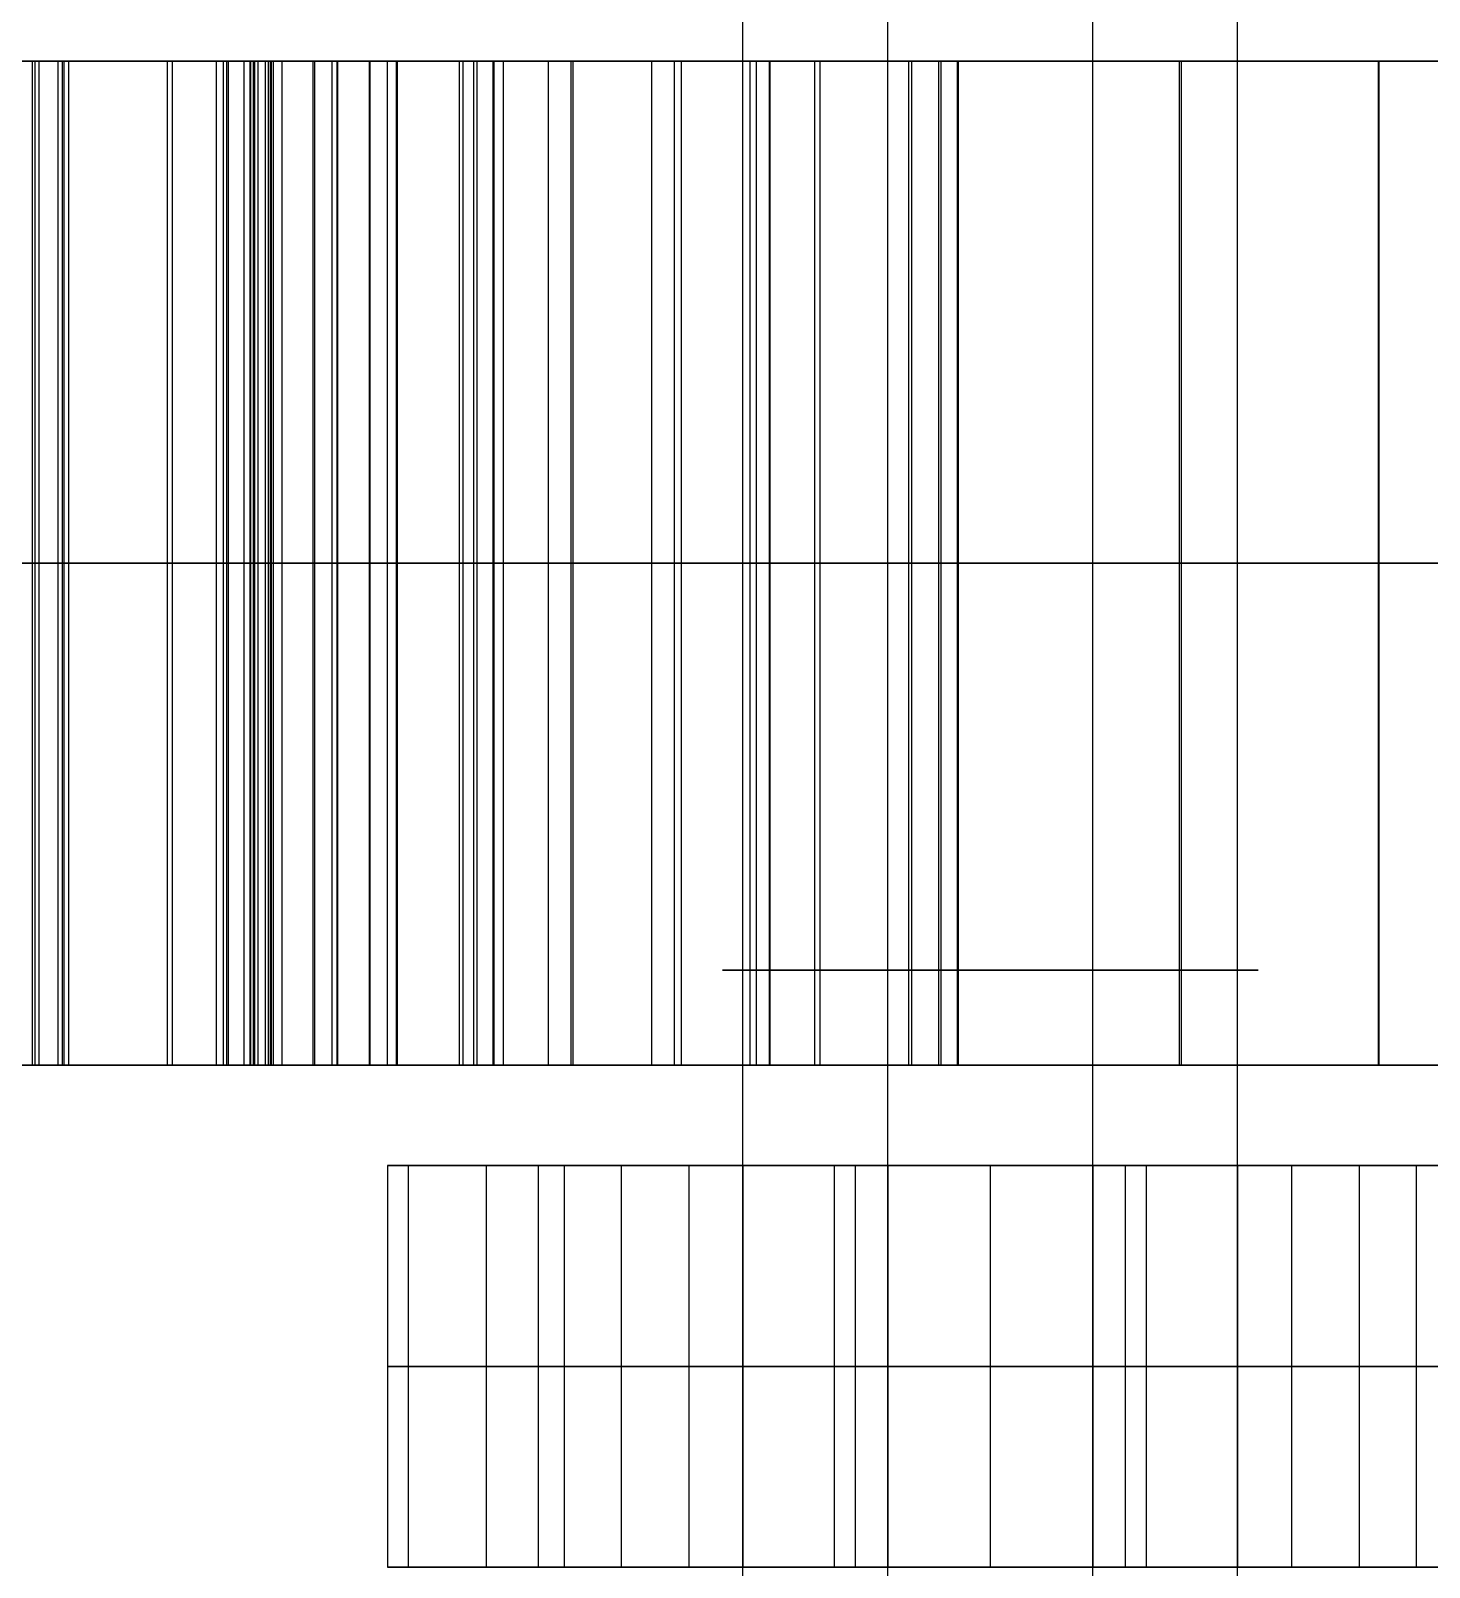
# Model space of a CAD drawing. Header units: millimetres. Extents: x -170 to 170, y -1654 to 210.
# Drawn here: x -63.49 to -42.6, y -58.03 to -35.07 of the extents above; entities that cross this region are included whole.
import ezdxf

# ---------------------------------------------------------------- set-up
doc = ezdxf.new("R2010")
doc.units = ezdxf.units.MM
doc.header["$MEASUREMENT"] = 0
doc.layers.add('V1', color=7, linetype='Continuous', true_color=0x000000)

msp = doc.modelspace()

# ---------------------------------------------------------------- linework, layer by layer
at = {"layer": 'V1'}
for p, q in [((-86.833, -35.528, 164.167), (-53.93, -35.528, 164.167)), ((-86.833, -35.528, 345.833), (-54.502, -35.528, 345.833)), ((-86.717, -35.528, 255), (-4, -35.528, 255)), ((-153, -43.028, 25), (153, -43.028, 25)), ((-153, -43.028, 25), (153, -43.028, 25)), ((-86.833, -50.528, 164.167), (-53.93, -50.528, 164.167)), ((-86.833, -50.528, 345.833), (-54.502, -50.528, 345.833)), ((-86.717, -50.528, 255), (-4, -50.528, 255)), ((-53.159, -52.028, 136.321), (-58.159, -52.028, 136.321)), ((-55.522, -52.028, 367.315), (-51.987, -52.028, 370.851)), ((-51.987, -52.028, 376.508), (-54.67, -52.028, 379.191)), ((-49.159, -52.028, 144.115), (-49.159, -52.028, 140.321)), ((-49.159, -52.028, 132.321), (-49.159, -52.028, 128.527)), ((-43.647, -52.028, 368.168), (-46.33, -52.028, 370.851)), ((-46.33, -52.028, 376.508), (-42.795, -52.028, 380.043)), ((-40.159, -52.028, 136.321), (-45.159, -52.028, 136.321)), ((-53.159, -58.028, 136.321), (-58.159, -58.028, 136.321)), ((-55.522, -58.028, 367.315), (-51.987, -58.028, 370.851)), ((-51.987, -58.028, 376.508), (-54.67, -58.028, 379.191)), ((-49.159, -58.028, 144.115), (-49.159, -58.028, 140.321)), ((-49.159, -58.028, 132.321), (-49.159, -58.028, 128.527)), ((-43.647, -58.028, 368.168), (-46.33, -58.028, 370.851)), ((-46.33, -58.028, 376.508), (-42.795, -58.028, 380.043)), ((-40.159, -58.028, 136.321), (-45.159, -58.028, 136.321))]:
    msp.add_line(p, q, dxfattribs=at)
for points in [[(-52.854, -81.215, 372.148), (-52.854, -49.107, 372.148), (-52.854, -17, 372.148)], [(-52.854, -81.215, 137.852), (-52.854, -49.107, 137.852), (-52.854, -17, 137.852)], [(-50.689, -81.215, 377.375), (-50.689, -49.107, 377.375), (-50.689, -17, 377.375)], [(-50.689, -81.215, 132.625), (-50.689, -49.107, 132.625), (-50.689, -17, 132.625)], [(-47.628, -81.215, 369.984), (-47.628, -49.107, 369.984), (-47.628, -17, 369.984)], [(-47.628, -81.215, 140.016), (-47.628, -49.107, 140.016), (-47.628, -17, 140.016)], [(-45.463, -81.215, 375.21), (-45.463, -49.107, 375.21), (-45.463, -17, 375.21)], [(-45.463, -81.215, 134.79), (-45.463, -49.107, 134.79), (-45.463, -17, 134.79)], [(-153, -35.528), (0, -35.528), (153, -35.528)], [(153, -35.528, 50), (0, -35.528, 50), (-153, -35.528, 50)], [(-63.463, -35.528, 147.742), (-63.463, -43.028, 147.742), (-63.463, -50.528, 147.742)], [(-63.428, -35.528, 362.054), (-63.428, -43.028, 362.054), (-63.428, -50.528, 362.054)], [(-63.367, -35.528, 362.098), (-63.367, -43.028, 362.098), (-63.367, -50.528, 362.098)], [(-63.083, -35.528, 330.21), (-63.083, -43.028, 330.21), (-63.083, -50.528, 330.21)], [(-63.015, -35.528, 330.179), (-63.015, -43.028, 330.179), (-63.015, -50.528, 330.179)], [(-62.992, -35.528, 179.627), (-62.992, -43.028, 179.627), (-62.992, -50.528, 179.627)], [(-62.924, -35.528, 179.657), (-62.924, -43.028, 179.657), (-62.924, -50.528, 179.657)], [(-61.447, -35.528, 333.56), (-61.447, -43.028, 333.56), (-61.447, -50.528, 333.56)], [(-61.376, -35.528, 176.267), (-61.376, -43.028, 176.267), (-61.376, -50.528, 176.267)], [(-60.717, -35.528, 146.188), (-60.717, -43.028, 146.188), (-60.717, -50.528, 146.188)], [(-60.612, -35.528, 363.635), (-60.612, -43.028, 363.635), (-60.612, -50.528, 363.635)], [(-60.564, -35.528, 317.063), (-60.564, -43.028, 317.063), (-60.564, -50.528, 317.063)], [(-60.538, -35.528, 192.912), (-60.538, -43.028, 192.912), (-60.538, -50.528, 192.912)], [(-60.306, -35.528, 328.562), (-60.306, -43.028, 328.562), (-60.306, -50.528, 328.562)], [(-60.214, -35.528, 337.078), (-60.214, -43.028, 337.078), (-60.214, -50.528, 337.078)], [(-60.205, -35.528, 181.259), (-60.205, -43.028, 181.259), (-60.205, -50.528, 181.259)], [(-60.164, -35.528, 172.742), (-60.164, -43.028, 172.742), (-60.164, -50.528, 172.742)], [(-60.145, -35.528, 337.052), (-60.145, -43.028, 337.052), (-60.145, -50.528, 337.052)], [(-60.094, -35.528, 172.769), (-60.094, -43.028, 172.769), (-60.094, -50.528, 172.769)], [(-59.985, -35.528, 156.259), (-59.985, -43.028, 156.259), (-59.985, -50.528, 156.259)], [(-59.939, -35.528, 353.56), (-59.939, -43.028, 353.56), (-59.939, -50.528, 353.56)], [(-59.911, -35.528, 156.246), (-59.911, -43.028, 156.246), (-59.911, -50.528, 156.246)], [(-59.897, -35.528, 318.51), (-59.897, -43.028, 318.51), (-59.897, -50.528, 318.51)], [(-59.865, -35.528, 353.572), (-59.865, -43.028, 353.572), (-59.865, -50.528, 353.572)], [(-59.737, -35.528, 191.308), (-59.737, -43.028, 191.308), (-59.737, -50.528, 191.308)], [(-59.272, -35.528, 159.918), (-59.272, -43.028, 159.918), (-59.272, -50.528, 159.918)], [(-59.248, -35.528, 349.897), (-59.248, -43.028, 349.897), (-59.248, -50.528, 349.897)], [(-58.992, -35.528, 163.635), (-58.992, -43.028, 163.635), (-58.992, -50.528, 163.635)], [(-58.989, -35.528, 346.179), (-58.989, -43.028, 346.179), (-58.989, -50.528, 346.179)], [(-58.918, -35.528, 163.627), (-58.918, -43.028, 163.627), (-58.918, -50.528, 163.627)], [(-58.915, -35.528, 346.186), (-58.915, -43.028, 346.186), (-58.915, -50.528, 346.186)], [(-58.907, -35.528, 331.144), (-58.907, -43.028, 331.144), (-58.907, -50.528, 331.144)], [(-58.907, -35.528, 178.856), (-58.907, -43.028, 178.856), (-58.907, -50.528, 178.856)], [(-58.433, -35.528, 329.144), (-58.433, -43.028, 329.144), (-58.433, -50.528, 329.144)], [(-58.422, -35.528, 180.867), (-58.422, -43.028, 180.867), (-58.422, -50.528, 180.867)], [(-58.162, -35.528, 320.611), (-58.162, -43.028, 320.611), (-58.162, -50.528, 320.611)], [(-58.03, -35.528, 190.561), (-58.03, -43.028, 190.561), (-58.03, -50.528, 190.561)], [(-58.02, -35.528, 319.447), (-58.02, -43.028, 319.447), (-58.02, -50.528, 319.447)], [(-58.014, -35.528, 189.197), (-58.014, -43.028, 189.197), (-58.014, -50.528, 189.197)], [(-57.09, -35.528, 336.262), (-57.09, -43.028, 336.262), (-57.09, -50.528, 336.262)], [(-57.034, -35.528, 173.54), (-57.034, -43.028, 173.54), (-57.034, -50.528, 173.54)], [(-56.876, -35.528, 155.385), (-56.876, -43.028, 155.385), (-56.876, -50.528, 155.385)], [(-56.825, -35.528, 354.416), (-56.825, -43.028, 354.416), (-56.825, -50.528, 354.416)], [(-56.586, -35.528, 332.884), (-56.586, -43.028, 332.884), (-56.586, -50.528, 332.884)], [(-56.586, -35.528, 177.116), (-56.586, -43.028, 177.116), (-56.586, -50.528, 177.116)], [(-56.569, -35.528, 322.821), (-56.569, -43.028, 322.821), (-56.569, -50.528, 322.821)], [(-56.434, -35.528, 186.977), (-56.434, -43.028, 186.977), (-56.434, -50.528, 186.977)], [(-55.762, -35.528, 163.655), (-55.762, -43.028, 163.655), (-55.762, -50.528, 163.655)], [(-55.76, -35.528, 346.139), (-55.76, -43.028, 346.139), (-55.76, -50.528, 346.139)], [(-55.42, -35.528, 321.696), (-55.42, -43.028, 321.696), (-55.42, -50.528, 321.696)], [(-55.392, -35.528, 188.281), (-55.392, -43.028, 188.281), (-55.392, -50.528, 188.281)], [(-54.214, -35.528, 334.554), (-54.214, -43.028, 334.554), (-54.214, -50.528, 334.554)], [(-54.214, -35.528, 175.446), (-54.214, -43.028, 175.446), (-54.214, -50.528, 175.446)], [(-53.88, -35.528, 145.782), (-53.88, -43.028, 145.782), (-53.88, -50.528, 145.782)], [(-53.772, -35.528, 364.001), (-53.772, -43.028, 364.001), (-53.772, -50.528, 364.001)], [(-52.747, -35.528, 148.26), (-52.747, -43.028, 148.26), (-52.747, -50.528, 148.26)], [(-52.654, -35.528, 361.516), (-52.654, -43.028, 361.516), (-52.654, -50.528, 361.516)], [(-52.458, -35.528, 176.515), (-52.458, -43.028, 176.515), (-52.458, -50.528, 176.515)], [(-52.451, -35.528, 333.471), (-52.451, -43.028, 333.471), (-52.451, -50.528, 333.471)], [(-51.781, -35.528, 150.807), (-51.781, -43.028, 150.807), (-51.781, -50.528, 150.807)], [(-51.703, -35.528, 358.963), (-51.703, -43.028, 358.963), (-51.703, -50.528, 358.963)], [(-50.38, -35.528, 337.639), (-50.38, -43.028, 337.639), (-50.38, -50.528, 337.639)], [(-50.333, -35.528, 172.124), (-50.333, -43.028, 172.124), (-50.333, -50.528, 172.124)], [(-49.928, -35.528, 340.326), (-49.928, -43.028, 340.326), (-49.928, -50.528, 340.326)], [(-49.896, -35.528, 169.434), (-49.896, -43.028, 169.434), (-49.896, -50.528, 169.434)], [(-49.654, -35.528, 343.037), (-49.654, -43.028, 343.037), (-49.654, -50.528, 343.037)], [(-49.638, -35.528, 166.722), (-49.638, -43.028, 166.722), (-49.638, -50.528, 166.722)], [(-46.337, -35.528, 328.299), (-46.337, -43.028, 328.299), (-46.337, -50.528, 328.299)], [(-46.306, -35.528, 181.682), (-46.306, -43.028, 181.682), (-46.306, -50.528, 181.682)], [(-43.364, -35.528, 179.905), (-43.364, -43.028, 179.905), (-43.364, -50.528, 179.905)], [(-43.353, -35.528, 330.102), (-43.353, -43.028, 330.102), (-43.353, -50.528, 330.102)], [(-153, -43.028), (0, -43.028), (153, -43.028)], [(153, -43.028, 50), (0, -43.028, 50), (-153, -43.028, 50)], [(-153, -43.028), (0, -43.028), (153, -43.028)], [(153, -43.028, 50), (0, -43.028, 50), (-153, -43.028, 50)], [(-153, -50.528), (0, -50.528), (153, -50.528)], [(153, -50.528, 50), (0, -50.528, 50), (-153, -50.528, 50)], [(-58.159, -52.028, 136.321), (-55.909, -52.028, 140.218), (-53.659, -52.028, 144.115)], [(-58.159, -52.028, 136.321), (-58.159, -55.028, 136.321), (-58.159, -58.028, 136.321)], [(-53.659, -52.028, 128.527), (-55.909, -52.028, 132.424), (-58.159, -52.028, 136.321)], [(-55.522, -52.028, 367.315), (-56.687, -52.028, 371.662), (-57.852, -52.028, 376.009)], [(-57.852, -52.028, 376.009), (-57.852, -55.028, 376.009), (-57.852, -58.028, 376.009)], [(-57.852, -52.028, 376.009), (-54.67, -52.028, 379.191), (-51.488, -52.028, 382.373)], [(-56.687, -52.028, 371.662), (-56.687, -55.028, 371.662), (-56.687, -58.028, 371.662)], [(-55.909, -52.028, 140.218), (-55.909, -55.028, 140.218), (-55.909, -58.028, 140.218)], [(-55.909, -52.028, 132.424), (-55.909, -55.028, 132.424), (-55.909, -58.028, 132.424)], [(-46.829, -52.028, 364.986), (-51.176, -52.028, 366.151), (-55.522, -52.028, 367.315)], [(-55.522, -52.028, 367.315), (-55.522, -55.028, 367.315), (-55.522, -58.028, 367.315)], [(-54.67, -52.028, 379.191), (-54.67, -55.028, 379.191), (-54.67, -58.028, 379.191)], [(-53.659, -52.028, 144.115), (-53.659, -55.028, 144.115), (-53.659, -58.028, 144.115)], [(-53.659, -52.028, 144.115), (-49.159, -52.028, 144.115), (-44.659, -52.028, 144.115)], [(-44.659, -52.028, 128.527), (-49.159, -52.028, 128.527), (-53.659, -52.028, 128.527)], [(-53.659, -52.028, 128.527), (-53.659, -55.028, 128.527), (-53.659, -58.028, 128.527)], [(-52.854, -52.028, 372.148), (-52.854, -55.028, 372.148), (-52.854, -58.028, 372.148)], [(-52.854, -52.028, 137.852), (-52.854, -55.028, 137.852), (-52.854, -58.028, 137.852)], [(-51.488, -52.028, 382.373), (-51.488, -55.028, 382.373), (-51.488, -58.028, 382.373)], [(-51.488, -52.028, 382.373), (-47.141, -52.028, 381.208), (-42.795, -52.028, 380.043)], [(-51.176, -52.028, 366.151), (-51.176, -55.028, 366.151), (-51.176, -58.028, 366.151)], [(-50.689, -52.028, 377.375), (-50.689, -55.028, 377.375), (-50.689, -58.028, 377.375)], [(-50.689, -52.028, 132.625), (-50.689, -55.028, 132.625), (-50.689, -58.028, 132.625)], [(-49.159, -52.028, 144.115), (-49.159, -55.028, 144.115), (-49.159, -58.028, 144.115)], [(-49.159, -52.028, 128.527), (-49.159, -55.028, 128.527), (-49.159, -58.028, 128.527)], [(-47.628, -52.028, 369.984), (-47.628, -55.028, 369.984), (-47.628, -58.028, 369.984)], [(-47.628, -52.028, 140.016), (-47.628, -55.028, 140.016), (-47.628, -58.028, 140.016)], [(-47.141, -52.028, 381.208), (-47.141, -55.028, 381.208), (-47.141, -58.028, 381.208)], [(-40.465, -52.028, 371.35), (-43.647, -52.028, 368.168), (-46.829, -52.028, 364.986)], [(-46.829, -52.028, 364.986), (-46.829, -55.028, 364.986), (-46.829, -58.028, 364.986)], [(-45.463, -52.028, 375.21), (-45.463, -55.028, 375.21), (-45.463, -58.028, 375.21)], [(-45.463, -52.028, 134.79), (-45.463, -55.028, 134.79), (-45.463, -58.028, 134.79)], [(-44.659, -52.028, 144.115), (-44.659, -55.028, 144.115), (-44.659, -58.028, 144.115)], [(-44.659, -52.028, 144.115), (-42.409, -52.028, 140.218), (-40.159, -52.028, 136.321)], [(-40.159, -52.028, 136.321), (-42.409, -52.028, 132.424), (-44.659, -52.028, 128.527)], [(-44.659, -52.028, 128.527), (-44.659, -55.028, 128.527), (-44.659, -58.028, 128.527)], [(-43.647, -52.028, 368.168), (-43.647, -55.028, 368.168), (-43.647, -58.028, 368.168)], [(-42.795, -52.028, 380.043), (-41.63, -52.028, 375.697), (-40.465, -52.028, 371.35)], [(-42.795, -52.028, 380.043), (-42.795, -55.028, 380.043), (-42.795, -58.028, 380.043)], [(-58.159, -55.028, 136.321), (-55.909, -55.028, 140.218), (-53.659, -55.028, 144.115)], [(-53.659, -55.028, 128.527), (-55.909, -55.028, 132.424), (-58.159, -55.028, 136.321)], [(-55.522, -55.028, 367.315), (-56.687, -55.028, 371.662), (-57.852, -55.028, 376.009)], [(-57.852, -55.028, 376.009), (-54.67, -55.028, 379.191), (-51.488, -55.028, 382.373)], [(-46.829, -55.028, 364.986), (-51.176, -55.028, 366.151), (-55.522, -55.028, 367.315)], [(-53.659, -55.028, 144.115), (-49.159, -55.028, 144.115), (-44.659, -55.028, 144.115)], [(-44.659, -55.028, 128.527), (-49.159, -55.028, 128.527), (-53.659, -55.028, 128.527)], [(-51.488, -55.028, 382.373), (-47.141, -55.028, 381.208), (-42.795, -55.028, 380.043)], [(-40.465, -55.028, 371.35), (-43.647, -55.028, 368.168), (-46.829, -55.028, 364.986)], [(-44.659, -55.028, 144.115), (-42.409, -55.028, 140.218), (-40.159, -55.028, 136.321)], [(-40.159, -55.028, 136.321), (-42.409, -55.028, 132.424), (-44.659, -55.028, 128.527)], [(-42.795, -55.028, 380.043), (-41.63, -55.028, 375.697), (-40.465, -55.028, 371.35)], [(-58.159, -58.028, 136.321), (-55.909, -58.028, 140.218), (-53.659, -58.028, 144.115)], [(-53.659, -58.028, 128.527), (-55.909, -58.028, 132.424), (-58.159, -58.028, 136.321)], [(-55.522, -58.028, 367.315), (-56.687, -58.028, 371.662), (-57.852, -58.028, 376.009)], [(-57.852, -58.028, 376.009), (-54.67, -58.028, 379.191), (-51.488, -58.028, 382.373)], [(-46.829, -58.028, 364.986), (-51.176, -58.028, 366.151), (-55.522, -58.028, 367.315)], [(-53.659, -58.028, 144.115), (-49.159, -58.028, 144.115), (-44.659, -58.028, 144.115)], [(-44.659, -58.028, 128.527), (-49.159, -58.028, 128.527), (-53.659, -58.028, 128.527)], [(-51.488, -58.028, 382.373), (-47.141, -58.028, 381.208), (-42.795, -58.028, 380.043)], [(-40.465, -58.028, 371.35), (-43.647, -58.028, 368.168), (-46.829, -58.028, 364.986)], [(-44.659, -58.028, 144.115), (-42.409, -58.028, 140.218), (-40.159, -58.028, 136.321)], [(-40.159, -58.028, 136.321), (-42.409, -58.028, 132.424), (-44.659, -58.028, 128.527)], [(-42.795, -58.028, 380.043), (-41.63, -58.028, 375.697), (-40.465, -58.028, 371.35)]]:
    msp.add_open_spline(points, degree=2, dxfattribs=at)
for points, knots in [([(-60.564, -35.528, 317.063), (-62.295, -35.528, 318.539), (-64.108, -35.528, 319.565), (-67.62, -35.528, 320.851), (-68.327, -35.528, 321.11), (-68.978, -35.528, 321.34), (-69.569, -35.528, 321.544)], [265.86217, 265.86217, 265.86217, 265.86217, 266.778827, 266.778827, 266.778827, 266.963254, 266.963254, 266.963254, 266.963254]), ([(-69.569, -35.528, 188.456), (-68.98, -35.528, 188.656), (-68.332, -35.528, 188.883), (-67.63, -35.528, 189.137), (-64.099, -35.528, 190.413), (-62.281, -35.528, 191.435), (-60.538, -35.528, 192.912)], [316.0137, 316.0137, 316.0137, 316.0137, 316.196854, 316.196854, 316.196854, 317.116922, 317.116922, 317.116922, 317.116922]), ([(-68.694, -35.528, 322.942), (-68.678, -35.528, 322.922), (-68.663, -35.528, 322.903), (-68.647, -35.528, 322.884), (-67.99, -35.528, 322.083), (-67.238, -35.528, 321.322), (-66.396, -35.528, 320.672), (-64.657, -35.528, 319.329), (-61.784, -35.528, 318.834), (-59.897, -35.528, 318.51)], [56.99333, 56.99333, 56.99333, 56.99333, 57.012319, 57.012319, 57.012319, 57.801979, 57.801979, 57.801979, 58.569083, 58.569083, 58.569083, 58.569083]), ([(-59.737, -35.528, 191.308), (-61.626, -35.528, 190.995), (-64.502, -35.528, 190.517), (-66.249, -35.528, 189.184), (-67.094, -35.528, 188.539), (-67.851, -35.528, 187.783), (-68.513, -35.528, 186.986), (-68.529, -35.528, 186.967), (-68.545, -35.528, 186.947), (-68.56, -35.528, 186.928)], [52.863038, 52.863038, 52.863038, 52.863038, 53.630123, 53.630123, 53.630123, 54.419791, 54.419791, 54.419791, 54.43884, 54.43884, 54.43884, 54.43884]), ([(-63.524, -35.528, 147.785), (-63.504, -35.528, 147.771), (-63.483, -35.528, 147.756), (-63.463, -35.528, 147.742), (-62.621, -35.528, 147.138), (-61.698, -35.528, 146.598), (-60.717, -35.528, 146.188), (-58.689, -35.528, 145.341), (-55.786, -35.528, 145.606), (-53.88, -35.528, 145.782)], [35.554966, 35.554966, 35.554966, 35.554966, 35.573955, 35.573955, 35.573955, 36.363615, 36.363615, 36.363615, 37.130719, 37.130719, 37.130719, 37.130719]), ([(-53.772, -35.528, 364.001), (-55.678, -35.528, 364.188), (-58.579, -35.528, 364.47), (-60.612, -35.528, 363.635), (-61.595, -35.528, 363.231), (-62.522, -35.528, 362.696), (-63.367, -35.528, 362.098), (-63.388, -35.528, 362.083), (-63.408, -35.528, 362.069), (-63.428, -35.528, 362.054)], [74.301403, 74.301403, 74.301403, 74.301403, 75.068488, 75.068488, 75.068488, 75.858155, 75.858155, 75.858155, 75.877204, 75.877204, 75.877204, 75.877204]), ([(-56.569, -35.528, 322.821), (-57.36, -35.528, 324.565), (-58.566, -35.528, 327.219), (-60.306, -35.528, 328.562), (-61.147, -35.528, 329.211), (-62.073, -35.528, 329.746), (-63.015, -35.528, 330.179), (-63.037, -35.528, 330.19), (-63.06, -35.528, 330.2), (-63.083, -35.528, 330.21)], [60.00916, 60.00916, 60.00916, 60.00916, 60.776245, 60.776245, 60.776245, 61.565912, 61.565912, 61.565912, 61.584961, 61.584961, 61.584961, 61.584961]), ([(-62.992, -35.528, 179.627), (-62.969, -35.528, 179.637), (-62.946, -35.528, 179.647), (-62.924, -35.528, 179.657), (-61.98, -35.528, 180.085), (-61.05, -35.528, 180.614), (-60.205, -35.528, 181.259), (-58.458, -35.528, 182.592), (-57.236, -35.528, 185.238), (-56.434, -35.528, 186.977)], [49.847209, 49.847209, 49.847209, 49.847209, 49.866198, 49.866198, 49.866198, 50.655858, 50.655858, 50.655858, 51.422962, 51.422962, 51.422962, 51.422962]), ([(-60.214, -35.528, 337.078), (-60.191, -35.528, 337.069), (-60.168, -35.528, 337.06), (-60.145, -35.528, 337.052), (-59.175, -35.528, 336.686), (-58.144, -35.528, 336.404), (-57.09, -35.528, 336.262), (-54.912, -35.528, 335.968), (-52.176, -35.528, 336.976), (-50.38, -35.528, 337.639)], [64.139452, 64.139452, 64.139452, 64.139452, 64.158441, 64.158441, 64.158441, 64.948101, 64.948101, 64.948101, 65.715205, 65.715205, 65.715205, 65.715205]), ([(-50.333, -35.528, 172.124), (-52.125, -35.528, 172.797), (-54.854, -35.528, 173.821), (-57.034, -35.528, 173.54), (-58.089, -35.528, 173.405), (-59.122, -35.528, 173.128), (-60.094, -35.528, 172.769), (-60.117, -35.528, 172.76), (-60.14, -35.528, 172.751), (-60.164, -35.528, 172.742)], [45.716917, 45.716917, 45.716917, 45.716917, 46.484002, 46.484002, 46.484002, 47.273669, 47.273669, 47.273669, 47.292718, 47.292718, 47.292718, 47.292718]), ([(-51.781, -35.528, 150.807), (-52.996, -35.528, 152.287), (-54.848, -35.528, 154.538), (-56.876, -35.528, 155.385), (-57.857, -35.528, 155.795), (-58.89, -35.528, 156.072), (-59.911, -35.528, 156.246), (-59.936, -35.528, 156.25), (-59.96, -35.528, 156.255), (-59.985, -35.528, 156.259)], [38.570795, 38.570795, 38.570795, 38.570795, 39.33788, 39.33788, 39.33788, 40.127548, 40.127548, 40.127548, 40.146597, 40.146597, 40.146597, 40.146597]), ([(-59.939, -35.528, 353.56), (-59.914, -35.528, 353.564), (-59.89, -35.528, 353.568), (-59.865, -35.528, 353.572), (-58.843, -35.528, 353.741), (-57.808, -35.528, 354.012), (-56.825, -35.528, 354.416), (-54.792, -35.528, 355.251), (-52.927, -35.528, 357.491), (-51.703, -35.528, 358.963)], [71.285573, 71.285573, 71.285573, 71.285573, 71.304563, 71.304563, 71.304563, 72.094222, 72.094222, 72.094222, 72.861326, 72.861326, 72.861326, 72.861326]), ([(-58.992, -35.528, 163.635), (-58.967, -35.528, 163.632), (-58.942, -35.528, 163.63), (-58.918, -35.528, 163.627), (-57.886, -35.528, 163.525), (-56.817, -35.528, 163.519), (-55.762, -35.528, 163.655), (-53.583, -35.528, 163.935), (-51.201, -35.528, 165.616), (-49.638, -35.528, 166.722)], [42.701087, 42.701087, 42.701087, 42.701087, 42.720076, 42.720076, 42.720076, 43.509736, 43.509736, 43.509736, 44.27684, 44.27684, 44.27684, 44.27684]), ([(-49.654, -35.528, 343.037), (-51.21, -35.528, 344.151), (-53.582, -35.528, 345.846), (-55.76, -35.528, 346.139), (-56.813, -35.528, 346.281), (-57.883, -35.528, 346.281), (-58.915, -35.528, 346.186), (-58.94, -35.528, 346.183), (-58.964, -35.528, 346.181), (-58.989, -35.528, 346.179)], [67.155281, 67.155281, 67.155281, 67.155281, 67.922366, 67.922366, 67.922366, 68.712034, 68.712034, 68.712034, 68.731083, 68.731083, 68.731083, 68.731083]), ([(-58.907, -35.528, 331.144), (-58.77, -35.528, 330.537), (-58.612, -35.528, 329.869), (-58.433, -35.528, 329.144), (-57.533, -35.528, 325.499), (-56.707, -35.528, 323.584), (-55.42, -35.528, 321.696)], [262.226949, 262.226949, 262.226949, 262.226949, 262.410103, 262.410103, 262.410103, 263.330171, 263.330171, 263.330171, 263.330171]), ([(-55.392, -35.528, 188.281), (-56.679, -35.528, 186.405), (-57.51, -35.528, 184.494), (-58.422, -35.528, 180.867), (-58.605, -35.528, 180.137), (-58.767, -35.528, 179.466), (-58.907, -35.528, 178.856)], [319.648921, 319.648921, 319.648921, 319.648921, 320.565578, 320.565578, 320.565578, 320.750005, 320.750005, 320.750005, 320.750005]), ([(-46.337, -35.528, 328.299), (-47.723, -35.528, 330.102), (-49.284, -35.528, 331.483), (-52.451, -35.528, 333.471), (-53.089, -35.528, 333.871), (-53.677, -35.528, 334.232), (-54.214, -35.528, 334.554)], [259.138826, 259.138826, 259.138826, 259.138826, 260.055483, 260.055483, 260.055483, 260.23991, 260.23991, 260.23991, 260.23991]), ([(-54.214, -35.528, 175.446), (-53.679, -35.528, 175.764), (-53.093, -35.528, 176.121), (-52.458, -35.528, 176.515), (-49.27, -35.528, 178.498), (-47.704, -35.528, 179.875), (-46.306, -35.528, 181.682)], [322.737044, 322.737044, 322.737044, 322.737044, 322.920198, 322.920198, 322.920198, 323.840266, 323.840266, 323.840266, 323.840266]), ([(-60.564, -43.028, 317.063), (-62.295, -43.028, 318.539), (-64.108, -43.028, 319.565), (-67.62, -43.028, 320.851), (-68.327, -43.028, 321.11), (-68.978, -43.028, 321.34), (-69.569, -43.028, 321.544)], [265.86217, 265.86217, 265.86217, 265.86217, 266.778827, 266.778827, 266.778827, 266.963254, 266.963254, 266.963254, 266.963254]), ([(-69.569, -43.028, 188.456), (-68.98, -43.028, 188.656), (-68.332, -43.028, 188.883), (-67.63, -43.028, 189.137), (-64.099, -43.028, 190.413), (-62.281, -43.028, 191.435), (-60.538, -43.028, 192.912)], [316.0137, 316.0137, 316.0137, 316.0137, 316.196854, 316.196854, 316.196854, 317.116922, 317.116922, 317.116922, 317.116922]), ([(-68.694, -43.028, 322.942), (-68.678, -43.028, 322.922), (-68.663, -43.028, 322.903), (-68.647, -43.028, 322.884), (-67.99, -43.028, 322.083), (-67.238, -43.028, 321.322), (-66.396, -43.028, 320.672), (-64.657, -43.028, 319.329), (-61.784, -43.028, 318.834), (-59.897, -43.028, 318.51)], [56.99333, 56.99333, 56.99333, 56.99333, 57.012319, 57.012319, 57.012319, 57.801979, 57.801979, 57.801979, 58.569083, 58.569083, 58.569083, 58.569083]), ([(-59.737, -43.028, 191.308), (-61.626, -43.028, 190.995), (-64.502, -43.028, 190.517), (-66.249, -43.028, 189.184), (-67.094, -43.028, 188.539), (-67.851, -43.028, 187.783), (-68.513, -43.028, 186.986), (-68.529, -43.028, 186.967), (-68.545, -43.028, 186.947), (-68.56, -43.028, 186.928)], [52.863038, 52.863038, 52.863038, 52.863038, 53.630123, 53.630123, 53.630123, 54.419791, 54.419791, 54.419791, 54.43884, 54.43884, 54.43884, 54.43884]), ([(-63.524, -43.028, 147.785), (-63.504, -43.028, 147.771), (-63.483, -43.028, 147.756), (-63.463, -43.028, 147.742), (-62.621, -43.028, 147.138), (-61.698, -43.028, 146.598), (-60.717, -43.028, 146.188), (-58.689, -43.028, 145.341), (-55.786, -43.028, 145.606), (-53.88, -43.028, 145.782)], [35.554966, 35.554966, 35.554966, 35.554966, 35.573955, 35.573955, 35.573955, 36.363615, 36.363615, 36.363615, 37.130719, 37.130719, 37.130719, 37.130719]), ([(-53.772, -43.028, 364.001), (-55.678, -43.028, 364.188), (-58.579, -43.028, 364.47), (-60.612, -43.028, 363.635), (-61.595, -43.028, 363.231), (-62.522, -43.028, 362.696), (-63.367, -43.028, 362.098), (-63.388, -43.028, 362.083), (-63.408, -43.028, 362.069), (-63.428, -43.028, 362.054)], [74.301403, 74.301403, 74.301403, 74.301403, 75.068488, 75.068488, 75.068488, 75.858155, 75.858155, 75.858155, 75.877204, 75.877204, 75.877204, 75.877204]), ([(-56.569, -43.028, 322.821), (-57.36, -43.028, 324.565), (-58.566, -43.028, 327.219), (-60.306, -43.028, 328.562), (-61.147, -43.028, 329.211), (-62.073, -43.028, 329.746), (-63.015, -43.028, 330.179), (-63.037, -43.028, 330.19), (-63.06, -43.028, 330.2), (-63.083, -43.028, 330.21)], [60.00916, 60.00916, 60.00916, 60.00916, 60.776245, 60.776245, 60.776245, 61.565912, 61.565912, 61.565912, 61.584961, 61.584961, 61.584961, 61.584961]), ([(-62.992, -43.028, 179.627), (-62.969, -43.028, 179.637), (-62.946, -43.028, 179.647), (-62.924, -43.028, 179.657), (-61.98, -43.028, 180.085), (-61.05, -43.028, 180.614), (-60.205, -43.028, 181.259), (-58.458, -43.028, 182.592), (-57.236, -43.028, 185.238), (-56.434, -43.028, 186.977)], [49.847209, 49.847209, 49.847209, 49.847209, 49.866198, 49.866198, 49.866198, 50.655858, 50.655858, 50.655858, 51.422962, 51.422962, 51.422962, 51.422962]), ([(-60.214, -43.028, 337.078), (-60.191, -43.028, 337.069), (-60.168, -43.028, 337.06), (-60.145, -43.028, 337.052), (-59.175, -43.028, 336.686), (-58.144, -43.028, 336.404), (-57.09, -43.028, 336.262), (-54.912, -43.028, 335.968), (-52.176, -43.028, 336.976), (-50.38, -43.028, 337.639)], [64.139452, 64.139452, 64.139452, 64.139452, 64.158441, 64.158441, 64.158441, 64.948101, 64.948101, 64.948101, 65.715205, 65.715205, 65.715205, 65.715205]), ([(-50.333, -43.028, 172.124), (-52.125, -43.028, 172.797), (-54.854, -43.028, 173.821), (-57.034, -43.028, 173.54), (-58.089, -43.028, 173.405), (-59.122, -43.028, 173.128), (-60.094, -43.028, 172.769), (-60.117, -43.028, 172.76), (-60.14, -43.028, 172.751), (-60.164, -43.028, 172.742)], [45.716917, 45.716917, 45.716917, 45.716917, 46.484002, 46.484002, 46.484002, 47.273669, 47.273669, 47.273669, 47.292718, 47.292718, 47.292718, 47.292718]), ([(-51.781, -43.028, 150.807), (-52.996, -43.028, 152.287), (-54.848, -43.028, 154.538), (-56.876, -43.028, 155.385), (-57.857, -43.028, 155.795), (-58.89, -43.028, 156.072), (-59.911, -43.028, 156.246), (-59.936, -43.028, 156.25), (-59.96, -43.028, 156.255), (-59.985, -43.028, 156.259)], [38.570795, 38.570795, 38.570795, 38.570795, 39.33788, 39.33788, 39.33788, 40.127548, 40.127548, 40.127548, 40.146597, 40.146597, 40.146597, 40.146597]), ([(-59.939, -43.028, 353.56), (-59.914, -43.028, 353.564), (-59.89, -43.028, 353.568), (-59.865, -43.028, 353.572), (-58.843, -43.028, 353.741), (-57.808, -43.028, 354.012), (-56.825, -43.028, 354.416), (-54.792, -43.028, 355.251), (-52.927, -43.028, 357.491), (-51.703, -43.028, 358.963)], [71.285573, 71.285573, 71.285573, 71.285573, 71.304563, 71.304563, 71.304563, 72.094222, 72.094222, 72.094222, 72.861326, 72.861326, 72.861326, 72.861326]), ([(-58.992, -43.028, 163.635), (-58.967, -43.028, 163.632), (-58.942, -43.028, 163.63), (-58.918, -43.028, 163.627), (-57.886, -43.028, 163.525), (-56.817, -43.028, 163.519), (-55.762, -43.028, 163.655), (-53.583, -43.028, 163.935), (-51.201, -43.028, 165.616), (-49.638, -43.028, 166.722)], [42.701087, 42.701087, 42.701087, 42.701087, 42.720076, 42.720076, 42.720076, 43.509736, 43.509736, 43.509736, 44.27684, 44.27684, 44.27684, 44.27684]), ([(-49.654, -43.028, 343.037), (-51.21, -43.028, 344.151), (-53.582, -43.028, 345.846), (-55.76, -43.028, 346.139), (-56.813, -43.028, 346.281), (-57.883, -43.028, 346.281), (-58.915, -43.028, 346.186), (-58.94, -43.028, 346.183), (-58.964, -43.028, 346.181), (-58.989, -43.028, 346.179)], [67.155281, 67.155281, 67.155281, 67.155281, 67.922366, 67.922366, 67.922366, 68.712034, 68.712034, 68.712034, 68.731083, 68.731083, 68.731083, 68.731083]), ([(-58.907, -43.028, 331.144), (-58.77, -43.028, 330.537), (-58.612, -43.028, 329.869), (-58.433, -43.028, 329.144), (-57.533, -43.028, 325.499), (-56.707, -43.028, 323.584), (-55.42, -43.028, 321.696)], [262.226949, 262.226949, 262.226949, 262.226949, 262.410103, 262.410103, 262.410103, 263.330171, 263.330171, 263.330171, 263.330171]), ([(-55.392, -43.028, 188.281), (-56.679, -43.028, 186.405), (-57.51, -43.028, 184.494), (-58.422, -43.028, 180.867), (-58.605, -43.028, 180.137), (-58.767, -43.028, 179.466), (-58.907, -43.028, 178.856)], [319.648921, 319.648921, 319.648921, 319.648921, 320.565578, 320.565578, 320.565578, 320.750005, 320.750005, 320.750005, 320.750005]), ([(-46.337, -43.028, 328.299), (-47.723, -43.028, 330.102), (-49.284, -43.028, 331.483), (-52.451, -43.028, 333.471), (-53.089, -43.028, 333.871), (-53.677, -43.028, 334.232), (-54.214, -43.028, 334.554)], [259.138826, 259.138826, 259.138826, 259.138826, 260.055483, 260.055483, 260.055483, 260.23991, 260.23991, 260.23991, 260.23991]), ([(-54.214, -43.028, 175.446), (-53.679, -43.028, 175.764), (-53.093, -43.028, 176.121), (-52.458, -43.028, 176.515), (-49.27, -43.028, 178.498), (-47.704, -43.028, 179.875), (-46.306, -43.028, 181.682)], [322.737044, 322.737044, 322.737044, 322.737044, 322.920198, 322.920198, 322.920198, 323.840266, 323.840266, 323.840266, 323.840266]), ([(-60.564, -50.528, 317.063), (-62.295, -50.528, 318.539), (-64.108, -50.528, 319.565), (-67.62, -50.528, 320.851), (-68.327, -50.528, 321.11), (-68.978, -50.528, 321.34), (-69.569, -50.528, 321.544)], [265.86217, 265.86217, 265.86217, 265.86217, 266.778827, 266.778827, 266.778827, 266.963254, 266.963254, 266.963254, 266.963254]), ([(-69.569, -50.528, 188.456), (-68.98, -50.528, 188.656), (-68.332, -50.528, 188.883), (-67.63, -50.528, 189.137), (-64.099, -50.528, 190.413), (-62.281, -50.528, 191.435), (-60.538, -50.528, 192.912)], [316.0137, 316.0137, 316.0137, 316.0137, 316.196854, 316.196854, 316.196854, 317.116922, 317.116922, 317.116922, 317.116922]), ([(-68.694, -50.528, 322.942), (-68.678, -50.528, 322.922), (-68.663, -50.528, 322.903), (-68.647, -50.528, 322.884), (-67.99, -50.528, 322.083), (-67.238, -50.528, 321.322), (-66.396, -50.528, 320.672), (-64.657, -50.528, 319.329), (-61.784, -50.528, 318.834), (-59.897, -50.528, 318.51)], [56.99333, 56.99333, 56.99333, 56.99333, 57.012319, 57.012319, 57.012319, 57.801979, 57.801979, 57.801979, 58.569083, 58.569083, 58.569083, 58.569083]), ([(-59.737, -50.528, 191.308), (-61.626, -50.528, 190.995), (-64.502, -50.528, 190.517), (-66.249, -50.528, 189.184), (-67.094, -50.528, 188.539), (-67.851, -50.528, 187.783), (-68.513, -50.528, 186.986), (-68.529, -50.528, 186.967), (-68.545, -50.528, 186.947), (-68.56, -50.528, 186.928)], [52.863038, 52.863038, 52.863038, 52.863038, 53.630123, 53.630123, 53.630123, 54.419791, 54.419791, 54.419791, 54.43884, 54.43884, 54.43884, 54.43884]), ([(-63.524, -50.528, 147.785), (-63.504, -50.528, 147.771), (-63.483, -50.528, 147.756), (-63.463, -50.528, 147.742), (-62.621, -50.528, 147.138), (-61.698, -50.528, 146.598), (-60.717, -50.528, 146.188), (-58.689, -50.528, 145.341), (-55.786, -50.528, 145.606), (-53.88, -50.528, 145.782)], [35.554966, 35.554966, 35.554966, 35.554966, 35.573955, 35.573955, 35.573955, 36.363615, 36.363615, 36.363615, 37.130719, 37.130719, 37.130719, 37.130719]), ([(-53.772, -50.528, 364.001), (-55.678, -50.528, 364.188), (-58.579, -50.528, 364.47), (-60.612, -50.528, 363.635), (-61.595, -50.528, 363.231), (-62.522, -50.528, 362.696), (-63.367, -50.528, 362.098), (-63.388, -50.528, 362.083), (-63.408, -50.528, 362.069), (-63.428, -50.528, 362.054)], [74.301403, 74.301403, 74.301403, 74.301403, 75.068488, 75.068488, 75.068488, 75.858155, 75.858155, 75.858155, 75.877204, 75.877204, 75.877204, 75.877204]), ([(-56.569, -50.528, 322.821), (-57.36, -50.528, 324.565), (-58.566, -50.528, 327.219), (-60.306, -50.528, 328.562), (-61.147, -50.528, 329.211), (-62.073, -50.528, 329.746), (-63.015, -50.528, 330.179), (-63.037, -50.528, 330.19), (-63.06, -50.528, 330.2), (-63.083, -50.528, 330.21)], [60.00916, 60.00916, 60.00916, 60.00916, 60.776245, 60.776245, 60.776245, 61.565912, 61.565912, 61.565912, 61.584961, 61.584961, 61.584961, 61.584961]), ([(-62.992, -50.528, 179.627), (-62.969, -50.528, 179.637), (-62.946, -50.528, 179.647), (-62.924, -50.528, 179.657), (-61.98, -50.528, 180.085), (-61.05, -50.528, 180.614), (-60.205, -50.528, 181.259), (-58.458, -50.528, 182.592), (-57.236, -50.528, 185.238), (-56.434, -50.528, 186.977)], [49.847209, 49.847209, 49.847209, 49.847209, 49.866198, 49.866198, 49.866198, 50.655858, 50.655858, 50.655858, 51.422962, 51.422962, 51.422962, 51.422962]), ([(-60.214, -50.528, 337.078), (-60.191, -50.528, 337.069), (-60.168, -50.528, 337.06), (-60.145, -50.528, 337.052), (-59.175, -50.528, 336.686), (-58.144, -50.528, 336.404), (-57.09, -50.528, 336.262), (-54.912, -50.528, 335.968), (-52.176, -50.528, 336.976), (-50.38, -50.528, 337.639)], [64.139452, 64.139452, 64.139452, 64.139452, 64.158441, 64.158441, 64.158441, 64.948101, 64.948101, 64.948101, 65.715205, 65.715205, 65.715205, 65.715205]), ([(-50.333, -50.528, 172.124), (-52.125, -50.528, 172.797), (-54.854, -50.528, 173.821), (-57.034, -50.528, 173.54), (-58.089, -50.528, 173.405), (-59.122, -50.528, 173.128), (-60.094, -50.528, 172.769), (-60.117, -50.528, 172.76), (-60.14, -50.528, 172.751), (-60.164, -50.528, 172.742)], [45.716917, 45.716917, 45.716917, 45.716917, 46.484002, 46.484002, 46.484002, 47.273669, 47.273669, 47.273669, 47.292718, 47.292718, 47.292718, 47.292718]), ([(-51.781, -50.528, 150.807), (-52.996, -50.528, 152.287), (-54.848, -50.528, 154.538), (-56.876, -50.528, 155.385), (-57.857, -50.528, 155.795), (-58.89, -50.528, 156.072), (-59.911, -50.528, 156.246), (-59.936, -50.528, 156.25), (-59.96, -50.528, 156.255), (-59.985, -50.528, 156.259)], [38.570795, 38.570795, 38.570795, 38.570795, 39.33788, 39.33788, 39.33788, 40.127548, 40.127548, 40.127548, 40.146597, 40.146597, 40.146597, 40.146597]), ([(-59.939, -50.528, 353.56), (-59.914, -50.528, 353.564), (-59.89, -50.528, 353.568), (-59.865, -50.528, 353.572), (-58.843, -50.528, 353.741), (-57.808, -50.528, 354.012), (-56.825, -50.528, 354.416), (-54.792, -50.528, 355.251), (-52.927, -50.528, 357.491), (-51.703, -50.528, 358.963)], [71.285573, 71.285573, 71.285573, 71.285573, 71.304563, 71.304563, 71.304563, 72.094222, 72.094222, 72.094222, 72.861326, 72.861326, 72.861326, 72.861326]), ([(-58.992, -50.528, 163.635), (-58.967, -50.528, 163.632), (-58.942, -50.528, 163.63), (-58.918, -50.528, 163.627), (-57.886, -50.528, 163.525), (-56.817, -50.528, 163.519), (-55.762, -50.528, 163.655), (-53.583, -50.528, 163.935), (-51.201, -50.528, 165.616), (-49.638, -50.528, 166.722)], [42.701087, 42.701087, 42.701087, 42.701087, 42.720076, 42.720076, 42.720076, 43.509736, 43.509736, 43.509736, 44.27684, 44.27684, 44.27684, 44.27684]), ([(-49.654, -50.528, 343.037), (-51.21, -50.528, 344.151), (-53.582, -50.528, 345.846), (-55.76, -50.528, 346.139), (-56.813, -50.528, 346.281), (-57.883, -50.528, 346.281), (-58.915, -50.528, 346.186), (-58.94, -50.528, 346.183), (-58.964, -50.528, 346.181), (-58.989, -50.528, 346.179)], [67.155281, 67.155281, 67.155281, 67.155281, 67.922366, 67.922366, 67.922366, 68.712034, 68.712034, 68.712034, 68.731083, 68.731083, 68.731083, 68.731083]), ([(-58.907, -50.528, 331.144), (-58.77, -50.528, 330.537), (-58.612, -50.528, 329.869), (-58.433, -50.528, 329.144), (-57.533, -50.528, 325.499), (-56.707, -50.528, 323.584), (-55.42, -50.528, 321.696)], [262.226949, 262.226949, 262.226949, 262.226949, 262.410103, 262.410103, 262.410103, 263.330171, 263.330171, 263.330171, 263.330171]), ([(-55.392, -50.528, 188.281), (-56.679, -50.528, 186.405), (-57.51, -50.528, 184.494), (-58.422, -50.528, 180.867), (-58.605, -50.528, 180.137), (-58.767, -50.528, 179.466), (-58.907, -50.528, 178.856)], [319.648921, 319.648921, 319.648921, 319.648921, 320.565578, 320.565578, 320.565578, 320.750005, 320.750005, 320.750005, 320.750005]), ([(-46.337, -50.528, 328.299), (-47.723, -50.528, 330.102), (-49.284, -50.528, 331.483), (-52.451, -50.528, 333.471), (-53.089, -50.528, 333.871), (-53.677, -50.528, 334.232), (-54.214, -50.528, 334.554)], [259.138826, 259.138826, 259.138826, 259.138826, 260.055483, 260.055483, 260.055483, 260.23991, 260.23991, 260.23991, 260.23991]), ([(-54.214, -50.528, 175.446), (-53.679, -50.528, 175.764), (-53.093, -50.528, 176.121), (-52.458, -50.528, 176.515), (-49.27, -50.528, 178.498), (-47.704, -50.528, 179.875), (-46.306, -50.528, 181.682)], [322.737044, 322.737044, 322.737044, 322.737044, 322.920198, 322.920198, 322.920198, 323.840266, 323.840266, 323.840266, 323.840266])]:
    msp.add_open_spline(points, degree=3, knots=knots, dxfattribs=at)
for points, weights in [([(-63.428, -35.528, 362.054), (-64.698, -35.528, 364.199), (-66.209, -35.528, 366.181), (-67.942, -35.528, 367.972)], [1, 0.995432816344, 0.995432816344, 1]), ([(-63.083, -35.528, 330.21), (-61.86, -35.528, 332.382), (-60.9, -35.528, 334.682), (-60.214, -35.528, 337.078)], [1, 0.995432816344, 0.995432816344, 1]), ([(-60.164, -35.528, 172.742), (-60.835, -35.528, 175.143), (-61.782, -35.528, 177.448), (-62.992, -35.528, 179.627)], [1, 0.995432816344, 0.995432816344, 1]), ([(-55.42, -35.528, 321.696), (-57.187, -35.528, 320.228), (-58.903, -35.528, 318.683), (-60.564, -35.528, 317.063)], [0.693252984075, 0.686423119868, 0.680001710483, 0.673988755923]), ([(-60.538, -35.528, 192.912), (-58.893, -35.528, 191.308), (-57.177, -35.528, 189.763), (-55.392, -35.528, 188.281)], [0.55332332359, 0.547872033441, 0.542746753544, 0.5379474839]), ([(-59.985, -35.528, 156.259), (-59.366, -35.528, 158.673), (-59.033, -35.528, 161.143), (-58.992, -35.528, 163.635)], [1, 0.995432816344, 0.995432816344, 1]), ([(-58.989, -35.528, 346.179), (-59.016, -35.528, 348.671), (-59.334, -35.528, 351.143), (-59.939, -35.528, 353.56)], [1, 0.995432816344, 0.995432816344, 1]), ([(-59.897, -35.528, 318.51), (-58.694, -35.528, 319.873), (-57.583, -35.528, 321.312), (-56.569, -35.528, 322.821)], [1, 0.998547387537, 0.998547387537, 1]), ([(-56.434, -35.528, 186.977), (-57.439, -35.528, 188.492), (-58.542, -35.528, 189.938), (-59.737, -35.528, 191.308)], [1, 0.998547387537, 0.998547387537, 1]), ([(-54.214, -35.528, 334.554), (-55.812, -35.528, 333.465), (-57.377, -35.528, 332.328), (-58.907, -35.528, 331.144)], [0.693252984075, 0.693043125679, 0.693043125679, 0.693252984075]), ([(-58.907, -35.528, 178.856), (-57.377, -35.528, 177.672), (-55.812, -35.528, 176.535), (-54.214, -35.528, 175.446)], [0.5379474839, 0.53778463888, 0.53778463888, 0.5379474839]), ([(-53.88, -35.528, 145.782), (-53.07, -35.528, 147.41), (-52.369, -35.528, 149.087), (-51.781, -35.528, 150.807)], [1, 0.998547387537, 0.998547387537, 1]), ([(-51.703, -35.528, 358.963), (-52.281, -35.528, 360.687), (-52.972, -35.528, 362.368), (-53.772, -35.528, 364.001)], [1, 0.998547387537, 0.998547387537, 1]), ([(-50.38, -35.528, 337.639), (-50.019, -35.528, 339.421), (-49.777, -35.528, 341.223), (-49.654, -35.528, 343.037)], [1, 0.998547387537, 0.998547387537, 1]), ([(-49.638, -35.528, 166.722), (-49.75, -35.528, 168.536), (-49.982, -35.528, 170.34), (-50.333, -35.528, 172.124)], [1, 0.998547387537, 0.998547387537, 1]), ([(-40.342, -35.528, 331.761), (-42.376, -35.528, 330.692), (-44.376, -35.528, 329.538), (-46.337, -35.528, 328.299)], [0.713067830443, 0.706042752204, 0.699437803415, 0.693252984075]), ([(-46.306, -35.528, 181.682), (-44.363, -35.528, 180.455), (-42.364, -35.528, 179.3), (-40.31, -35.528, 178.222)], [0.5379474839, 0.5326476751, 0.527664817326, 0.522998910577]), ([(-63.428, -43.028, 362.054), (-64.698, -43.028, 364.199), (-66.209, -43.028, 366.181), (-67.942, -43.028, 367.972)], [1, 0.995432816344, 0.995432816344, 1]), ([(-63.083, -43.028, 330.21), (-61.86, -43.028, 332.382), (-60.9, -43.028, 334.682), (-60.214, -43.028, 337.078)], [1, 0.995432816344, 0.995432816344, 1]), ([(-60.164, -43.028, 172.742), (-60.835, -43.028, 175.143), (-61.782, -43.028, 177.448), (-62.992, -43.028, 179.627)], [1, 0.995432816344, 0.995432816344, 1]), ([(-55.42, -43.028, 321.696), (-57.187, -43.028, 320.228), (-58.903, -43.028, 318.683), (-60.564, -43.028, 317.063)], [0.693252984075, 0.686423119868, 0.680001710483, 0.673988755923]), ([(-60.538, -43.028, 192.912), (-58.893, -43.028, 191.308), (-57.177, -43.028, 189.763), (-55.392, -43.028, 188.281)], [0.55332332359, 0.547872033441, 0.542746753544, 0.5379474839]), ([(-59.985, -43.028, 156.259), (-59.366, -43.028, 158.673), (-59.033, -43.028, 161.143), (-58.992, -43.028, 163.635)], [1, 0.995432816344, 0.995432816344, 1]), ([(-58.989, -43.028, 346.179), (-59.016, -43.028, 348.671), (-59.334, -43.028, 351.143), (-59.939, -43.028, 353.56)], [1, 0.995432816344, 0.995432816344, 1]), ([(-59.897, -43.028, 318.51), (-58.694, -43.028, 319.873), (-57.583, -43.028, 321.312), (-56.569, -43.028, 322.821)], [1, 0.998547387537, 0.998547387537, 1]), ([(-56.434, -43.028, 186.977), (-57.439, -43.028, 188.492), (-58.542, -43.028, 189.938), (-59.737, -43.028, 191.308)], [1, 0.998547387537, 0.998547387537, 1]), ([(-54.214, -43.028, 334.554), (-55.812, -43.028, 333.465), (-57.377, -43.028, 332.328), (-58.907, -43.028, 331.144)], [0.693252984075, 0.693043125679, 0.693043125679, 0.693252984075]), ([(-58.907, -43.028, 178.856), (-57.377, -43.028, 177.672), (-55.812, -43.028, 176.535), (-54.214, -43.028, 175.446)], [0.5379474839, 0.53778463888, 0.53778463888, 0.5379474839]), ([(-53.88, -43.028, 145.782), (-53.07, -43.028, 147.41), (-52.369, -43.028, 149.087), (-51.781, -43.028, 150.807)], [1, 0.998547387537, 0.998547387537, 1]), ([(-51.703, -43.028, 358.963), (-52.281, -43.028, 360.687), (-52.972, -43.028, 362.368), (-53.772, -43.028, 364.001)], [1, 0.998547387537, 0.998547387537, 1]), ([(-50.38, -43.028, 337.639), (-50.019, -43.028, 339.421), (-49.777, -43.028, 341.223), (-49.654, -43.028, 343.037)], [1, 0.998547387537, 0.998547387537, 1]), ([(-49.638, -43.028, 166.722), (-49.75, -43.028, 168.536), (-49.982, -43.028, 170.34), (-50.333, -43.028, 172.124)], [1, 0.998547387537, 0.998547387537, 1]), ([(-40.342, -43.028, 331.761), (-42.376, -43.028, 330.692), (-44.376, -43.028, 329.538), (-46.337, -43.028, 328.299)], [0.713067830443, 0.706042752204, 0.699437803415, 0.693252984075]), ([(-46.306, -43.028, 181.682), (-44.363, -43.028, 180.455), (-42.364, -43.028, 179.3), (-40.31, -43.028, 178.222)], [0.5379474839, 0.5326476751, 0.527664817326, 0.522998910577]), ([(-63.428, -50.528, 362.054), (-64.698, -50.528, 364.199), (-66.209, -50.528, 366.181), (-67.942, -50.528, 367.972)], [1, 0.995432816344, 0.995432816344, 1]), ([(-63.083, -50.528, 330.21), (-61.86, -50.528, 332.382), (-60.9, -50.528, 334.682), (-60.214, -50.528, 337.078)], [1, 0.995432816344, 0.995432816344, 1]), ([(-60.164, -50.528, 172.742), (-60.835, -50.528, 175.143), (-61.782, -50.528, 177.448), (-62.992, -50.528, 179.627)], [1, 0.995432816344, 0.995432816344, 1]), ([(-55.42, -50.528, 321.696), (-57.187, -50.528, 320.228), (-58.903, -50.528, 318.683), (-60.564, -50.528, 317.063)], [0.693252984075, 0.686423119868, 0.680001710483, 0.673988755923]), ([(-60.538, -50.528, 192.912), (-58.893, -50.528, 191.308), (-57.177, -50.528, 189.763), (-55.392, -50.528, 188.281)], [0.55332332359, 0.547872033441, 0.542746753544, 0.5379474839]), ([(-59.985, -50.528, 156.259), (-59.366, -50.528, 158.673), (-59.033, -50.528, 161.143), (-58.992, -50.528, 163.635)], [1, 0.995432816344, 0.995432816344, 1]), ([(-58.989, -50.528, 346.179), (-59.016, -50.528, 348.671), (-59.334, -50.528, 351.143), (-59.939, -50.528, 353.56)], [1, 0.995432816344, 0.995432816344, 1]), ([(-59.897, -50.528, 318.51), (-58.694, -50.528, 319.873), (-57.583, -50.528, 321.312), (-56.569, -50.528, 322.821)], [1, 0.998547387537, 0.998547387537, 1]), ([(-56.434, -50.528, 186.977), (-57.439, -50.528, 188.492), (-58.542, -50.528, 189.938), (-59.737, -50.528, 191.308)], [1, 0.998547387537, 0.998547387537, 1]), ([(-54.214, -50.528, 334.554), (-55.812, -50.528, 333.465), (-57.377, -50.528, 332.328), (-58.907, -50.528, 331.144)], [0.693252984075, 0.693043125679, 0.693043125679, 0.693252984075]), ([(-58.907, -50.528, 178.856), (-57.377, -50.528, 177.672), (-55.812, -50.528, 176.535), (-54.214, -50.528, 175.446)], [0.5379474839, 0.53778463888, 0.53778463888, 0.5379474839]), ([(-53.88, -50.528, 145.782), (-53.07, -50.528, 147.41), (-52.369, -50.528, 149.087), (-51.781, -50.528, 150.807)], [1, 0.998547387537, 0.998547387537, 1]), ([(-51.703, -50.528, 358.963), (-52.281, -50.528, 360.687), (-52.972, -50.528, 362.368), (-53.772, -50.528, 364.001)], [1, 0.998547387537, 0.998547387537, 1]), ([(-50.38, -50.528, 337.639), (-50.019, -50.528, 339.421), (-49.777, -50.528, 341.223), (-49.654, -50.528, 343.037)], [1, 0.998547387537, 0.998547387537, 1]), ([(-49.638, -50.528, 166.722), (-49.75, -50.528, 168.536), (-49.982, -50.528, 170.34), (-50.333, -50.528, 172.124)], [1, 0.998547387537, 0.998547387537, 1]), ([(-40.342, -50.528, 331.761), (-42.376, -50.528, 330.692), (-44.376, -50.528, 329.538), (-46.337, -50.528, 328.299)], [0.713067830443, 0.706042752204, 0.699437803415, 0.693252984075]), ([(-46.306, -50.528, 181.682), (-44.363, -50.528, 180.455), (-42.364, -50.528, 179.3), (-40.31, -50.528, 178.222)], [0.5379474839, 0.5326476751, 0.527664817326, 0.522998910577])]:
    msp.add_rational_spline(points, weights, degree=3, dxfattribs=at)
for points, weights, knots in [([(-45.463, -49.107, 375.21), (-43.932, -49.107, 371.514), (-47.628, -49.107, 369.984), (-51.323, -49.107, 368.453), (-52.854, -49.107, 372.148), (-54.385, -49.107, 375.844), (-50.689, -49.107, 377.375), (-46.994, -49.107, 378.905), (-45.463, -49.107, 375.21)], [1, 0.707106781187, 1, 0.707106781187, 1, 0.707106781187, 1, 0.707106781187, 1], [0, 0, 0, 6.283185, 6.283185, 12.566371, 12.566371, 18.849556, 18.849556, 25.132741, 25.132741, 25.132741]), ([(-52.854, -49.107, 137.852), (-51.323, -49.107, 141.547), (-47.628, -49.107, 140.016), (-43.932, -49.107, 138.486), (-45.463, -49.107, 134.79), (-46.994, -49.107, 131.095), (-50.689, -49.107, 132.625), (-54.385, -49.107, 134.156), (-52.854, -49.107, 137.852)], [1, 0.707106781187, 1, 0.707106781187, 1, 0.707106781187, 1, 0.707106781187, 1], [0, 0, 0, 6.283185, 6.283185, 12.566371, 12.566371, 18.849556, 18.849556, 25.132741, 25.132741, 25.132741]), ([(-45.463, -52.028, 375.21), (-46.994, -52.028, 378.905), (-50.689, -52.028, 377.375), (-54.385, -52.028, 375.844), (-52.854, -52.028, 372.148), (-51.323, -52.028, 368.453), (-47.628, -52.028, 369.984), (-43.932, -52.028, 371.514), (-45.463, -52.028, 375.21)], [0.999999860338, 0.707106851018, 1, 0.707106781187, 1, 0.707106781187, 1, 0.707106851018, 0.999999860338], [-25.132741, -25.132741, -25.132741, -18.849557, -18.849557, -12.566371, -12.566371, -6.283185, -6.283185, 0, 0, 0]), ([(-52.854, -52.028, 137.852), (-54.385, -52.028, 134.156), (-50.689, -52.028, 132.625), (-46.994, -52.028, 131.095), (-45.463, -52.028, 134.79), (-43.932, -52.028, 138.486), (-47.628, -52.028, 140.016), (-51.323, -52.028, 141.547), (-52.854, -52.028, 137.852)], [0.999999860338, 0.707106851018, 1, 0.707106781187, 1, 0.707106781187, 1, 0.707106851018, 0.999999860338], [-25.132741, -25.132741, -25.132741, -18.849557, -18.849557, -12.566371, -12.566371, -6.283185, -6.283185, 0, 0, 0]), ([(-45.463, -58.028, 375.21), (-46.994, -58.028, 378.905), (-50.689, -58.028, 377.375), (-54.385, -58.028, 375.844), (-52.854, -58.028, 372.148), (-51.323, -58.028, 368.453), (-47.628, -58.028, 369.984), (-43.932, -58.028, 371.514), (-45.463, -58.028, 375.21)], [1, 0.707106781187, 1, 0.707106781187, 1, 0.707106781187, 1, 0.707106781187, 1], [-25.132741, -25.132741, -25.132741, -18.849556, -18.849556, -12.566371, -12.566371, -6.283185, -6.283185, 0, 0, 0]), ([(-52.854, -58.028, 137.852), (-54.385, -58.028, 134.156), (-50.689, -58.028, 132.625), (-46.994, -58.028, 131.095), (-45.463, -58.028, 134.79), (-43.932, -58.028, 138.486), (-47.628, -58.028, 140.016), (-51.323, -58.028, 141.547), (-52.854, -58.028, 137.852)], [1, 0.707106781187, 1, 0.707106781187, 1, 0.707106781187, 1, 0.707106781187, 1], [-25.132741, -25.132741, -25.132741, -18.849556, -18.849556, -12.566371, -12.566371, -6.283185, -6.283185, 0, 0, 0])]:
    msp.add_rational_spline(points, weights, degree=2, knots=knots, dxfattribs=at)

doc.saveas('drawing.dxf')
